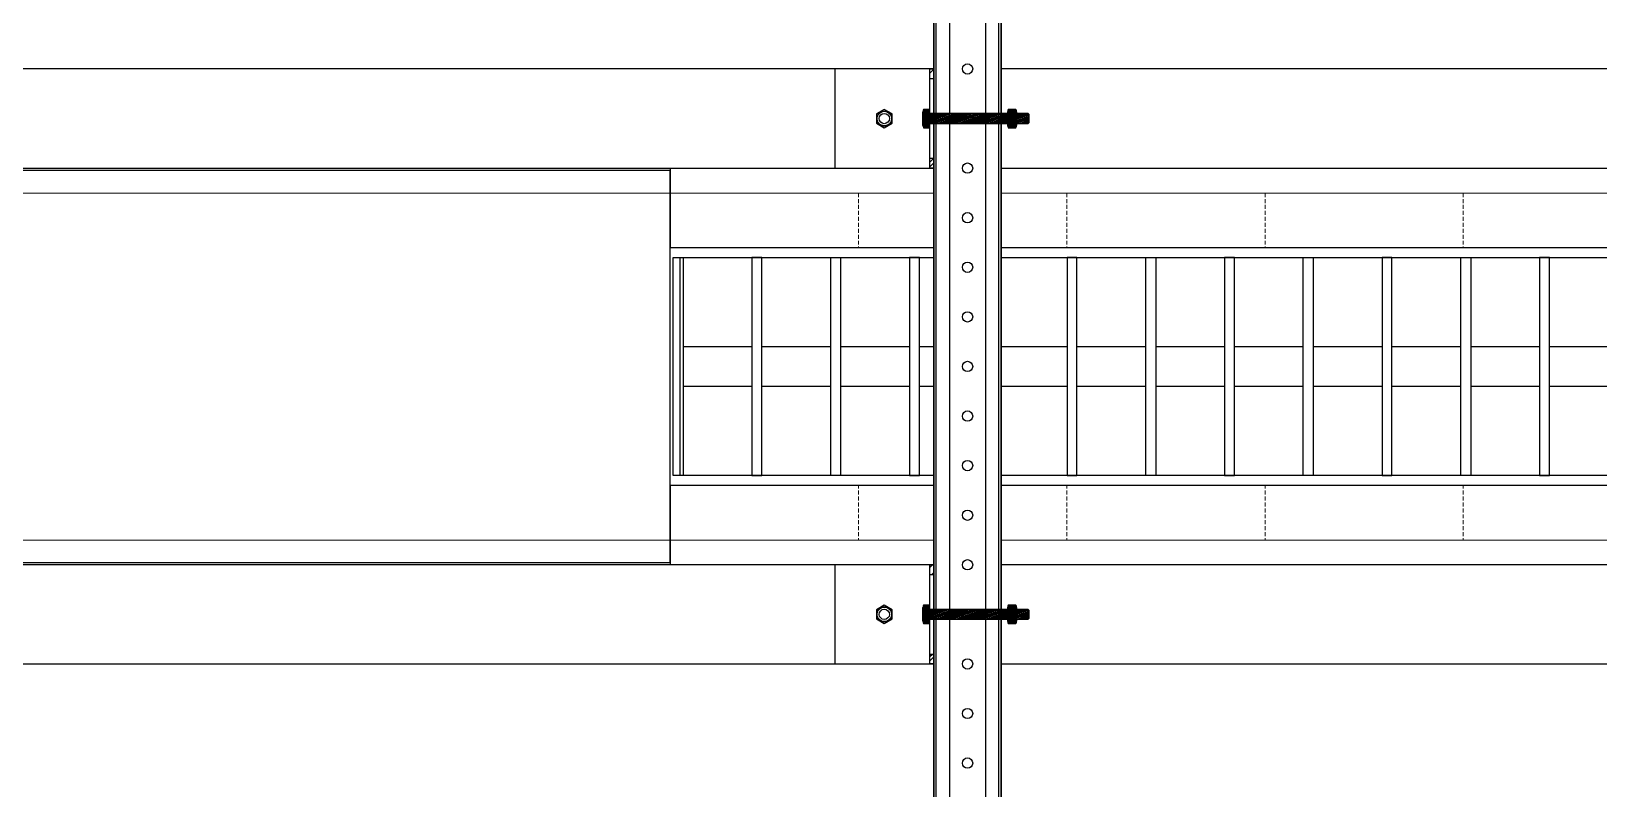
# Model space of a CAD drawing. Header units: millimetres. Extents: x -962357 to -591296, y -223672 to 59420.
# Drawn here: x -783752 to -782962, y -174657 to -174275 of the extents above; entities that cross this region are included whole.
import ezdxf

# ---------------------------------------------------------------- set-up
doc = ezdxf.new("R2010")
doc.units = ezdxf.units.MM
doc.linetypes.add('DPA_Hidden 50', pattern=[3, 2, -1])
for name, color, linetype in [('000 - H A T C H', 8, 'Continuous'), ('000 - WIPEOUT', 250, 'Continuous'), ('001 - ASCESSORIES', 251, 'Continuous'), ('A04_TUBE SERIES', 2, 'Continuous'), ('A11_ALU.SOLID SHEET', 2, 'Continuous')]:
    doc.layers.add(name, color=color, linetype=linetype)
doc.layers.add('A-GLAZ-CURT', color=2, linetype='Continuous', lineweight=9)
pattern_1 = [(110, (-0.5, 0), (-0.939693, -0.34202), []), (110, (-0.2012, 0.6409), (-0.939693, -0.34202), [1.25, -0.25, 0, -0.25])]

# ---------------------------------------------------------------- blocks, each defined once
blk = doc.blocks.new('*U4621')
at = {"color": 1}
blk.add_wipeout([(600, -60), (-600, -60), (-600, 60), (600, 60)], dxfattribs=at).dxf.layer = '000 - WIPEOUT'
at = {"layer": '001 - ASCESSORIES', "color": 0}
blk.add_lwpolyline([(600, -60), (-600, -60), (-600, 60), (600, 60)], close=True, dxfattribs=at)
at = {"layer": '001 - ASCESSORIES'}
for points in [[(-593.5, -55), (-598.5, -55), (-598.5, 55), (-593.5, 55)], [(595, -55), (-595, -55), (-595, 55), (595, 55)], [(-558.77, -55), (-553.77, -55), (-553.77, 55), (-558.77, 55)], [(-514.03, -55), (-519.03, -55), (-519.03, 55), (-514.03, 55)], [(-479.3, -55), (-474.3, -55), (-474.3, 55), (-479.3, 55)], [(-434.57, -55), (-439.57, -55), (-439.57, 55), (-434.57, 55)], [(-399.83, -55), (-394.83, -55), (-394.83, 55), (-399.83, 55)], [(-355.1, -55), (-360.1, -55), (-360.1, 55), (-355.1, 55)], [(-320.37, -55), (-315.37, -55), (-315.37, 55), (-320.37, 55)], [(-275.63, -55), (-280.63, -55), (-280.63, 55), (-275.63, 55)], [(-240.9, -55), (-235.9, -55), (-235.9, 55), (-240.9, 55)], [(-196.17, -55), (-201.17, -55), (-201.17, 55), (-196.17, 55)], [(-161.43, -55), (-156.43, -55), (-156.43, 55), (-161.43, 55)]]:
    blk.add_lwpolyline(points, close=True, dxfattribs=at)
for points in [[(-593.5, 10), (-558.77, 10)], [(-553.77, 10), (-519.03, 10)], [(-514.03, 10), (-479.3, 10)], [(-474.3, 10), (-439.57, 10)], [(-434.57, 10), (-399.83, 10)], [(-394.83, 10), (-360.1, 10)], [(-355.1, 10), (-320.37, 10)], [(-315.37, 10), (-280.63, 10)], [(-275.63, 10), (-240.9, 10)], [(-235.9, 10), (-201.17, 10)], [(-196.17, 10), (-161.43, 10)], [(-156.43, 10), (-121.7, 10)], [(-593.5, -10), (-558.77, -10)], [(-553.77, -10), (-519.03, -10)], [(-514.03, -10), (-479.3, -10)], [(-474.3, -10), (-439.57, -10)], [(-434.57, -10), (-399.83, -10)], [(-394.83, -10), (-360.1, -10)], [(-355.1, -10), (-320.37, -10)], [(-315.37, -10), (-280.63, -10)], [(-275.63, -10), (-240.9, -10)], [(-235.9, -10), (-201.17, -10)], [(-196.17, -10), (-161.43, -10)], [(-156.43, -10), (-121.7, -10)]]:
    blk.add_lwpolyline(points, dxfattribs=at)
blk = doc.blocks.new('*U4639')
at = {"layer": 'A11_ALU.SOLID SHEET', "color": 0}
blk.add_lwpolyline([(1100, -98.8), (1100, 98.8), (0, 98.8), (0, -98.8)], close=True, dxfattribs=at)
blk = doc.blocks.new('*U4640')
blk.add_attdef('EXTR.OVL-LENGTH_', (-25, -59.09), '', height=5)
blk.add_wipeout([(-25, 0), (25, 0), (25, 7100), (-25, 7100)]).dxf.layer = '000 - WIPEOUT'
at = {"layer": 'A04_TUBE SERIES', "color": 0}
blk.add_lwpolyline([(-25, 0), (25, 0), (25, 7100), (-25, 7100)], close=True, dxfattribs=at)
blk = doc.blocks.new('*U4641')
blk.add_attdef('EXTR.OVL-LENGTH_', (-25, -59.09), '', height=5)
blk.add_wipeout([(-25, 0), (25, 0), (25, 7100), (-25, 7100)]).dxf.layer = '000 - WIPEOUT'
at = {"layer": 'A04_TUBE SERIES', "color": 0}
blk.add_lwpolyline([(-25, 0), (25, 0), (25, 7100), (-25, 7100)], close=True, dxfattribs=at)
blk = doc.blocks.new('*U4908')
at = {"color": 6}
blk.add_wipeout([(875, -17), (-875, -17), (-875, 17), (875, 17)], dxfattribs=at).dxf.layer = '000 - WIPEOUT'
at = {"layer": '001 - ASCESSORIES', "color": 0, "linetype": 'ByBlock'}
for p, q in [((875, 15.8), (-875, 15.8)), ((875, -15.8), (-875, -15.8))]:
    blk.add_line(p, q, dxfattribs=at)
at = {"layer": '001 - ASCESSORIES', "color": 1}
blk.add_lwpolyline([(875, 17), (875, -17), (-875, -17), (-875, 17)], close=True, dxfattribs=at)
at = {"layer": '001 - ASCESSORIES', "color": 0, "linetype": 'ByBlock'}
for points in [[(-875, 17), (-875, 9), (875, 9), (875, 17)], [(-875, -9), (-875, -17), (875, -17), (875, -9)]]:
    blk.add_lwpolyline(points, close=True, dxfattribs=at)
at = {"layer": '001 - ASCESSORIES', "color": 1, "linetype": 'Continuous'}
for centre in [(50, 0), (75, 0), (100, 0), (125, 0), (150, 0), (175, 0), (200, 0), (225, 0), (250, 0), (275, 0), (300, 0), (325, 0), (350, 0), (375, 0), (400, 0)]:
    blk.add_circle(centre, 2.6, dxfattribs=at)
blk = doc.blocks.new('000 - ASSCESSORIES_FAMELINE_AL.EXTR._L-PROFILE_50x68mm._non-code_TOP_VIEW')
blk.add_wipeout([(-50, -25), (0, -25), (0, 25), (-50, 25)]).dxf.layer = '000 - WIPEOUT'
at = {"layer": '000 - H A T C H'}
h = blk.add_hatch(dxfattribs=at)
h.set_pattern_fill('ANSI32', color=8, scale=0.5)
h.set_pattern_definition([(45, (-14193.569, 11847.092), (-3.367596, 3.367596), []), (45, (-14191.324, 11847.092), (-3.367596, 3.367596), [])])
h.paths.add_polyline_path([(-2, 20), (0, 20), (0, 25), (-2, 25)])
h.paths.add_polyline_path([(0, -20), (-2, -20), (-2, -25), (0, -25)])
at = {"layer": '001 - ASCESSORIES', "color": 0}
for p, q in [((0, 20), (-2, 20)), ((-2, -20), (0, -20))]:
    blk.add_line(p, q, dxfattribs=at)
at = {"layer": '001 - ASCESSORIES', "color": 1}
blk.add_line((-2, -20), (-2, 20), dxfattribs=at)
at = {"layer": '001 - ASCESSORIES'}
blk.add_lwpolyline([(-50, -25), (0, -25), (0, 25), (-50, 25)], close=True, dxfattribs=at)
at = {"layer": '001 - ASCESSORIES', "color": 0}
for points in [[(-2, 25), (0, 25), (0, 20), (-2, 20)], [(-2, -20), (0, -20), (0, -25), (-2, -25)]]:
    blk.add_lwpolyline(points, close=True, dxfattribs=at)
at = {"layer": '001 - ASCESSORIES', "color": 1}
blk.add_circle((-25, 0), 2.6, dxfattribs=at)
blk = doc.blocks.new('*U4738')
at = {"layer": '001 - ASCESSORIES', "color": 0}
blk.add_blockref('000 - ASSCESSORIES_FAMELINE_AL.EXTR._L-PROFILE_50x68mm._non-code_TOP_VIEW', (0, 0), dxfattribs=at)
blk = doc.blocks.new('*U4683')
blk.add_circle((0, 0), 3.66)
at = {"layer": '001 - ASCESSORIES', "color": 0}
blk.add_lwpolyline([(4.62, 0), (2.31, 4), (-2.31, 4), (-4.62, 0), (-2.31, -4), (2.31, -4)], close=True, dxfattribs=at)
at = {"layer": '001 - ASCESSORIES', "color": 8}
blk.add_circle((0, 0), 3.85, dxfattribs=at)
blk = doc.blocks.new('*U4715')
at = {"layer": '001 - ASCESSORIES', "rotation": 90}
blk.add_blockref('*U4683', (0, 0), dxfattribs=at)
blk = doc.blocks.new('*U4751')
at = {"layer": '001 - ASCESSORIES'}
blk.add_blockref('*U4715', (0, 0), dxfattribs=at)
blk = doc.blocks.new('*U4662')
at = {"color": 1}
for p, q in [((-3.46, 4.5), (3.46, 4.5)), ((-3.46, 0), (3.46, 0))]:
    blk.add_line(p, q, dxfattribs=at)
at = {"color": 0}
for points in [[(-2.31, 4.21, 0.249893), (-4.62, 4.21), (-4.62, 0.29, 0.249893), (-2.31, 0.29)], [(2.31, 4.21, 0.062422), (0, 4.5, 0.062422), (-2.31, 4.21), (-2.31, 0.29, 0.061692), (0, 0, 0.061692), (2.31, 0.29)], [(4.62, 4.21, 0.249893), (2.31, 4.21), (2.31, 0.29, 0.249893), (4.62, 0.29)]]:
    blk.add_lwpolyline(points, format="xyb", close=True, dxfattribs=at)
blk = doc.blocks.new('*U4707')
at = {"layer": '000 - H A T C H'}
h = blk.add_hatch(color=250, dxfattribs=at)
h.dxf.hatch_style = 1
edge = h.paths.add_edge_path()
edge.add_line((0.29, 4.62), (4.21, 4.62))
edge.add_arc((2.05, 3.46), 2.45, 0, 28.06093, ccw=False)
edge.add_line((4.5, 3.46), (4.5, 0.01))
edge.add_arc((-4.86, 0), 9.36, -0.02392, 0.02392, ccw=False)
edge.add_line((4.5, 0), (4.5, 0))
edge.add_arc((-4.86, 0), 9.36, -0.02392, 0.02392, ccw=False)
edge.add_line((4.5, -0.01), (4.5, -3.46))
edge.add_arc((2.05, -3.46), 2.45, -28.06093, 0, ccw=False)
edge.add_line((4.21, -4.62), (0.29, -4.62))
edge.add_arc((2.45, -3.46), 2.45, 180, 208.06093, ccw=False)
edge.add_line((0, -3.46), (0, 3.46))
edge.add_arc((2.45, 3.46), 2.45, 151.93907, 180, ccw=False)
at = {"layer": '001 - ASCESSORIES', "color": 0, "rotation": 270}
blk.add_blockref('*U4662', (0, 0), dxfattribs=at)
blk = doc.blocks.new('*U4682')
at = {"color": 1}
for p, q in [((-3.46, 3.5), (3.46, 3.5)), ((-3.46, 0), (3.46, 0))]:
    blk.add_line(p, q, dxfattribs=at)
at = {"color": 0}
for points in [[(-2.31, 3.21, 0.249855), (-4.62, 3.21), (-4.62, 0.29, 0.249855), (-2.31, 0.29)], [(2.31, 3.21, 0.062432), (0, 3.5, 0.062432), (-2.31, 3.21), (-2.31, 0.29, 0.061701), (0, 0, 0.061701), (2.31, 0.29)], [(4.62, 3.21, 0.249855), (2.31, 3.21), (2.31, 0.29, 0.249855), (4.62, 0.29)]]:
    blk.add_lwpolyline(points, format="xyb", close=True, dxfattribs=at)
blk = doc.blocks.new('*U4694')
at = {"layer": '000 - H A T C H'}
h = blk.add_hatch(dxfattribs=at)
h.set_pattern_fill('ANSI35', color=8, scale=4, angle=65)
h.set_pattern_definition(pattern_1)
h.paths.add_polyline_path([(0, -2.5), (49.5, -2.5), (49.5, 2.5), (0, 2.5)])
at = {"color": 8}
blk.add_line((49.5, -2.5), (49.5, 2.5), dxfattribs=at)
at = {"color": 1}
blk.add_lwpolyline([(49.5, 2.5), (0, 2.5), (0, -2.5), (49.5, -2.5), (50, -2), (50, 2)], close=True, dxfattribs=at)
blk = doc.blocks.new('*U4746')
at = {"layer": '000 - H A T C H'}
h = blk.add_hatch(color=250, dxfattribs=at)
h.dxf.hatch_style = 1
edge = h.paths.add_edge_path()
edge.add_line((-0.29, -4.62), (-3.21, -4.62))
edge.add_arc((-1.05, -3.46), 2.45, 180, 208.05689, ccw=False)
edge.add_line((-3.5, -3.46), (-3.5, -0.01))
edge.add_arc((5.86, 0), 9.36, 179.97608, 180.02392, ccw=False)
edge.add_line((-3.5, 0), (-3.5, 0))
edge.add_arc((5.86, 0), 9.36, 179.97608, 180.02392, ccw=False)
edge.add_line((-3.5, 0.01), (-3.5, 3.46))
edge.add_arc((-1.05, 3.46), 2.45, 151.94311, 180, ccw=False)
edge.add_line((-3.21, 4.62), (-0.29, 4.62))
edge.add_arc((-2.45, 3.46), 2.45, 360, 388.05689, ccw=False)
edge.add_line((0, 3.46), (0, -3.46))
edge.add_arc((-2.45, -3.46), 2.45, 331.94311, 360, ccw=False)
blk.add_blockref('*U4694', (0, 0))
at = {"layer": '001 - ASCESSORIES', "rotation": 90}
blk.add_blockref('*U4682', (0, 0), dxfattribs=at)
blk = doc.blocks.new('*U4752')
at = {"layer": '001 - ASCESSORIES'}
for name, p in [('*U4746', (0, 0)), ('*U4707', (39.2, -0.01))]:
    blk.add_blockref(name, p, dxfattribs=at)
blk = doc.blocks.new('*U4794')
at = {"color": 2}
blk.add_blockref('*U4738', (0, 0), dxfattribs=at)
for name, p in [('*U4751', (-25, 0)), ('*U4752', (-2, 0))]:
    blk.add_blockref(name, p)
blk = doc.blocks.new('*U4956')
blk.add_blockref('*U4621', (-38150, 1330.5))
at = {"layer": 'A11_ALU.SOLID SHEET', "color": 1}
blk.add_blockref('*U4639', (-39850, 1330.5), dxfattribs=at)
at = {"layer": 'A04_TUBE SERIES', "color": 0, "linetype": 'ByBlock', "rotation": 270}
for name, p in [('*U4640', (-39850, 1455.5)), ('*U4641', (-39850, 1205.5))]:
    blk.add_blockref(name, p, dxfattribs=at)
at = {"layer": '001 - ASCESSORIES', "linetype": 'ByBlock', "rotation": 270}
blk.add_blockref('*U4908', (-38600, 1530.5), dxfattribs=at)
at = {"layer": '001 - ASCESSORIES', "linetype": 'ByBlock'}
for p in [(-38617, 1455.5), (-38617, 1205.5)]:
    blk.add_blockref('*U4794', p, dxfattribs=at)
blk = doc.blocks.new('DPA_CP_Metal Ceiling Luminaire2 - Linear Luminaire-12437131-4160-01 UPPER PLATFORM LEVEL - REFLECTED CEILING PLAN')
at = {"layer": 'A-GLAZ-CURT'}
for p, q in [((-842129.95, 6974.03), (-842129.95, 7249.03)), ((-842129.95, 7249.03), (-840929.95, 7249.03)), ((-842129.95, 7249.03), (-842129.95, 6974.03)), ((-840929.95, 7249.03), (-842129.95, 7249.03)), ((-842129.95, 7249.03), (-840929.95, 7249.03)), ((-842129.95, 7211.53), (-842129.95, 6974.03)), ((-842129.95, 7199.03), (-840929.95, 7199.03)), ((-842129.95, 7024.03), (-840929.95, 7024.03)), ((-840929.95, 6974.03), (-842129.95, 6974.03)), ((-840929.95, 6974.03), (-842129.95, 6974.03)), ((-842129.95, 6974.03), (-840929.95, 6974.03))]:
    blk.add_line(p, q, dxfattribs=at)
at = {"layer": 'A-GLAZ-CURT', "linetype": 'DPA_Hidden 50'}
for p, q in [((-842034.95, 7199.03), (-842034.95, 7024.03)), ((-841929.95, 7199.03), (-841929.95, 7024.03)), ((-841829.95, 7199.03), (-841829.95, 7024.03)), ((-841729.95, 7199.03), (-841729.95, 7024.03))]:
    blk.add_line(p, q, dxfattribs=at)
blk = doc.blocks.new('DPA_CP_Metal Ceiling Panel1 - Horizontal with Gap-16055486-4160-01 UPPER PLATFORM LEVEL - REFLECTED CEILING PLAN')
at = {"layer": 'A-GLAZ-CURT'}
for p, q in [((-784457.37, 5049.02), (-783432.37, 5049.02)), ((-784457.37, 5049.02), (-783432.37, 5049.02)), ((-783432.37, 4774.02), (-783432.37, 5049.02)), ((-783432.37, 5049.02), (-783432.37, 4774.02)), ((-783432.37, 5049.02), (-783432.37, 4774.02)), ((-784457.37, 4999.02), (-783432.37, 4999.02)), ((-784457.37, 4824.02), (-783432.37, 4824.02)), ((-784457.37, 4774.02), (-783432.37, 4774.02)), ((-783432.37, 4774.02), (-784457.37, 4774.02)), ((-783432.37, 4774.02), (-784457.37, 4774.02))]:
    blk.add_line(p, q, dxfattribs=at)
blk = doc.blocks.new('*U453')
at = {"color": 1}
blk.add_wipeout([(600, -60), (-600, -60), (-600, 60), (600, 60)], dxfattribs=at).dxf.layer = '000 - WIPEOUT'
at = {"layer": '001 - ASCESSORIES', "color": 0}
blk.add_lwpolyline([(600, -60), (-600, -60), (-600, 60), (600, 60)], close=True, dxfattribs=at)
at = {"layer": '001 - ASCESSORIES'}
for points in [[(-593.5, -55), (-598.5, -55), (-598.5, 55), (-593.5, 55)], [(595, -55), (-595, -55), (-595, 55), (595, 55)], [(-558.77, -55), (-553.77, -55), (-553.77, 55), (-558.77, 55)], [(-514.03, -55), (-519.03, -55), (-519.03, 55), (-514.03, 55)], [(-479.3, -55), (-474.3, -55), (-474.3, 55), (-479.3, 55)], [(-434.57, -55), (-439.57, -55), (-439.57, 55), (-434.57, 55)], [(-399.83, -55), (-394.83, -55), (-394.83, 55), (-399.83, 55)], [(-355.1, -55), (-360.1, -55), (-360.1, 55), (-355.1, 55)], [(-320.37, -55), (-315.37, -55), (-315.37, 55), (-320.37, 55)], [(-275.63, -55), (-280.63, -55), (-280.63, 55), (-275.63, 55)], [(-240.9, -55), (-235.9, -55), (-235.9, 55), (-240.9, 55)], [(-196.17, -55), (-201.17, -55), (-201.17, 55), (-196.17, 55)], [(-161.43, -55), (-156.43, -55), (-156.43, 55), (-161.43, 55)]]:
    blk.add_lwpolyline(points, close=True, dxfattribs=at)
for points in [[(-593.5, 10), (-558.77, 10)], [(-553.77, 10), (-519.03, 10)], [(-514.03, 10), (-479.3, 10)], [(-474.3, 10), (-439.57, 10)], [(-434.57, 10), (-399.83, 10)], [(-394.83, 10), (-360.1, 10)], [(-355.1, 10), (-320.37, 10)], [(-315.37, 10), (-280.63, 10)], [(-275.63, 10), (-240.9, 10)], [(-235.9, 10), (-201.17, 10)], [(-196.17, 10), (-161.43, 10)], [(-156.43, 10), (-121.7, 10)], [(-593.5, -10), (-558.77, -10)], [(-553.77, -10), (-519.03, -10)], [(-514.03, -10), (-479.3, -10)], [(-474.3, -10), (-439.57, -10)], [(-434.57, -10), (-399.83, -10)], [(-394.83, -10), (-360.1, -10)], [(-355.1, -10), (-320.37, -10)], [(-315.37, -10), (-280.63, -10)], [(-275.63, -10), (-240.9, -10)], [(-235.9, -10), (-201.17, -10)], [(-196.17, -10), (-161.43, -10)], [(-156.43, -10), (-121.7, -10)]]:
    blk.add_lwpolyline(points, dxfattribs=at)
blk = doc.blocks.new('*U715')
at = {"layer": 'A11_ALU.SOLID SHEET', "color": 0}
blk.add_lwpolyline([(1100, -98.8), (1100, 98.8), (0, 98.8), (0, -98.8)], close=True, dxfattribs=at)
blk = doc.blocks.new('*U720')
blk.add_attdef('EXTR.OVL-LENGTH_', (-25, -59.09), '', height=5)
blk.add_wipeout([(-25, 0), (25, 0), (25, 7100), (-25, 7100)]).dxf.layer = '000 - WIPEOUT'
at = {"layer": 'A04_TUBE SERIES', "color": 0}
blk.add_lwpolyline([(-25, 0), (25, 0), (25, 7100), (-25, 7100)], close=True, dxfattribs=at)
blk = doc.blocks.new('*U721')
blk.add_attdef('EXTR.OVL-LENGTH_', (-25, -59.09), '', height=5)
blk.add_wipeout([(-25, 0), (25, 0), (25, 7100), (-25, 7100)]).dxf.layer = '000 - WIPEOUT'
at = {"layer": 'A04_TUBE SERIES', "color": 0}
blk.add_lwpolyline([(-25, 0), (25, 0), (25, 7100), (-25, 7100)], close=True, dxfattribs=at)
blk = doc.blocks.new('*U522')
at = {"color": 6}
blk.add_wipeout([(875, -17), (-875, -17), (-875, 17), (875, 17)], dxfattribs=at).dxf.layer = '000 - WIPEOUT'
at = {"layer": '001 - ASCESSORIES', "color": 0, "linetype": 'ByBlock'}
for p, q in [((875, 15.8), (-875, 15.8)), ((875, -15.8), (-875, -15.8))]:
    blk.add_line(p, q, dxfattribs=at)
at = {"layer": '001 - ASCESSORIES', "color": 1}
blk.add_lwpolyline([(875, 17), (875, -17), (-875, -17), (-875, 17)], close=True, dxfattribs=at)
at = {"layer": '001 - ASCESSORIES', "color": 0, "linetype": 'ByBlock'}
for points in [[(-875, 17), (-875, 9), (875, 9), (875, 17)], [(-875, -9), (-875, -17), (875, -17), (875, -9)]]:
    blk.add_lwpolyline(points, close=True, dxfattribs=at)
at = {"layer": '001 - ASCESSORIES', "color": 1, "linetype": 'Continuous'}
for centre in [(50, 0), (75, 0), (100, 0), (125, 0), (150, 0), (175, 0), (200, 0), (225, 0), (250, 0), (275, 0), (300, 0), (325, 0), (350, 0), (375, 0), (400, 0)]:
    blk.add_circle(centre, 2.6, dxfattribs=at)
blk = doc.blocks.new('*U573')
at = {"layer": '001 - ASCESSORIES', "color": 0}
blk.add_blockref('000 - ASSCESSORIES_FAMELINE_AL.EXTR._L-PROFILE_50x68mm._non-code_TOP_VIEW', (0, 0), dxfattribs=at)
blk = doc.blocks.new('*U352')
blk.add_circle((0, 0), 3.66)
at = {"layer": '001 - ASCESSORIES', "color": 0}
blk.add_lwpolyline([(4.62, 0), (2.31, 4), (-2.31, 4), (-4.62, 0), (-2.31, -4), (2.31, -4)], close=True, dxfattribs=at)
at = {"layer": '001 - ASCESSORIES', "color": 8}
blk.add_circle((0, 0), 3.85, dxfattribs=at)
blk = doc.blocks.new('*U662')
at = {"layer": '001 - ASCESSORIES', "rotation": 90}
blk.add_blockref('*U352', (0, 0), dxfattribs=at)
blk = doc.blocks.new('*U569')
at = {"layer": '001 - ASCESSORIES'}
blk.add_blockref('*U662', (0, 0), dxfattribs=at)
blk = doc.blocks.new('*U349')
at = {"color": 1}
for p, q in [((-3.46, 4.5), (3.46, 4.5)), ((-3.46, 0), (3.46, 0))]:
    blk.add_line(p, q, dxfattribs=at)
at = {"color": 0}
for points in [[(-2.31, 4.21, 0.249893), (-4.62, 4.21), (-4.62, 0.29, 0.249893), (-2.31, 0.29)], [(2.31, 4.21, 0.062422), (0, 4.5, 0.062422), (-2.31, 4.21), (-2.31, 0.29, 0.061692), (0, 0, 0.061692), (2.31, 0.29)], [(4.62, 4.21, 0.249893), (2.31, 4.21), (2.31, 0.29, 0.249893), (4.62, 0.29)]]:
    blk.add_lwpolyline(points, format="xyb", close=True, dxfattribs=at)
blk = doc.blocks.new('*U667')
at = {"layer": '000 - H A T C H'}
h = blk.add_hatch(color=250, dxfattribs=at)
h.dxf.hatch_style = 1
edge = h.paths.add_edge_path()
edge.add_line((0.29, 4.62), (4.21, 4.62))
edge.add_arc((2.05, 3.46), 2.45, 0, 28.06093, ccw=False)
edge.add_line((4.5, 3.46), (4.5, 0.01))
edge.add_arc((-4.86, 0), 9.36, -0.02392, 0.02392, ccw=False)
edge.add_line((4.5, 0), (4.5, 0))
edge.add_arc((-4.86, 0), 9.36, -0.02392, 0.02392, ccw=False)
edge.add_line((4.5, -0.01), (4.5, -3.46))
edge.add_arc((2.05, -3.46), 2.45, -28.06093, 0, ccw=False)
edge.add_line((4.21, -4.62), (0.29, -4.62))
edge.add_arc((2.45, -3.46), 2.45, 180, 208.06093, ccw=False)
edge.add_line((0, -3.46), (0, 3.46))
edge.add_arc((2.45, 3.46), 2.45, 151.93907, 180, ccw=False)
at = {"layer": '001 - ASCESSORIES', "color": 0, "rotation": 270}
blk.add_blockref('*U349', (0, 0), dxfattribs=at)
blk = doc.blocks.new('*U351')
at = {"color": 1}
for p, q in [((-3.46, 3.5), (3.46, 3.5)), ((-3.46, 0), (3.46, 0))]:
    blk.add_line(p, q, dxfattribs=at)
at = {"color": 0}
for points in [[(-2.31, 3.21, 0.249855), (-4.62, 3.21), (-4.62, 0.29, 0.249855), (-2.31, 0.29)], [(2.31, 3.21, 0.062432), (0, 3.5, 0.062432), (-2.31, 3.21), (-2.31, 0.29, 0.061701), (0, 0, 0.061701), (2.31, 0.29)], [(4.62, 3.21, 0.249855), (2.31, 3.21), (2.31, 0.29, 0.249855), (4.62, 0.29)]]:
    blk.add_lwpolyline(points, format="xyb", close=True, dxfattribs=at)
blk = doc.blocks.new('*U363')
at = {"layer": '000 - H A T C H'}
h = blk.add_hatch(dxfattribs=at)
h.set_pattern_fill('ANSI35', color=8, scale=4, angle=65)
h.set_pattern_definition(pattern_1)
h.paths.add_polyline_path([(0, -2.5), (49.5, -2.5), (49.5, 2.5), (0, 2.5)])
at = {"color": 8}
blk.add_line((49.5, -2.5), (49.5, 2.5), dxfattribs=at)
at = {"color": 1}
blk.add_lwpolyline([(49.5, 2.5), (0, 2.5), (0, -2.5), (49.5, -2.5), (50, -2), (50, 2)], close=True, dxfattribs=at)
blk = doc.blocks.new('*U584')
at = {"layer": '000 - H A T C H'}
h = blk.add_hatch(color=250, dxfattribs=at)
h.dxf.hatch_style = 1
edge = h.paths.add_edge_path()
edge.add_line((-0.29, -4.62), (-3.21, -4.62))
edge.add_arc((-1.05, -3.46), 2.45, 180, 208.05689, ccw=False)
edge.add_line((-3.5, -3.46), (-3.5, -0.01))
edge.add_arc((5.86, 0), 9.36, 179.97608, 180.02392, ccw=False)
edge.add_line((-3.5, 0), (-3.5, 0))
edge.add_arc((5.86, 0), 9.36, 179.97608, 180.02392, ccw=False)
edge.add_line((-3.5, 0.01), (-3.5, 3.46))
edge.add_arc((-1.05, 3.46), 2.45, 151.94311, 180, ccw=False)
edge.add_line((-3.21, 4.62), (-0.29, 4.62))
edge.add_arc((-2.45, 3.46), 2.45, 360, 388.05689, ccw=False)
edge.add_line((0, 3.46), (0, -3.46))
edge.add_arc((-2.45, -3.46), 2.45, 331.94311, 360, ccw=False)
blk.add_blockref('*U363', (0, 0))
at = {"layer": '001 - ASCESSORIES', "rotation": 90}
blk.add_blockref('*U351', (0, 0), dxfattribs=at)
blk = doc.blocks.new('*U680')
at = {"layer": '001 - ASCESSORIES'}
for name, p in [('*U584', (0, 0)), ('*U667', (39.2, -0.01))]:
    blk.add_blockref(name, p, dxfattribs=at)
blk = doc.blocks.new('*U681')
at = {"color": 2}
blk.add_blockref('*U573', (0, 0), dxfattribs=at)
for name, p in [('*U569', (-25, 0)), ('*U680', (-2, 0))]:
    blk.add_blockref(name, p)

msp = doc.modelspace()

# ---------------------------------------------------------------- block references
at = {"layer": 'A-GLAZ-CURT'}
for name, p in [('DPA_CP_Metal Ceiling Panel1 - Horizontal with Gap-16055486-4160-01 UPPER PLATFORM LEVEL - REFLECTED CEILING PLAN', (2.5, -179355.5)), ('DPA_CP_Metal Ceiling Luminaire2 - Linear Luminaire-12437131-4160-01 UPPER PLATFORM LEVEL - REFLECTED CEILING PLAN', (58700, -181555.5))]:
    msp.add_blockref(name, p, dxfattribs=at)

# ---------------------------------------------------------------- next in the draw order: block references
msp.add_blockref('*U4956', (-744680, -175774.39))

# ---------------------------------------------------------------- next in the draw order: block references
msp.add_blockref('*U453', (-782830, -174443.89))

# ---------------------------------------------------------------- next in the draw order: block references
at = {"layer": 'A11_ALU.SOLID SHEET', "color": 1}
msp.add_blockref('*U715', (-784530, -174443.89), dxfattribs=at)

# ---------------------------------------------------------------- next in the draw order: block references
at = {"layer": 'A04_TUBE SERIES', "color": 0, "linetype": 'ByBlock', "rotation": 270}
for name, p in [('*U720', (-784530, -174318.89)), ('*U721', (-784530, -174568.89))]:
    msp.add_blockref(name, p, dxfattribs=at)

# ---------------------------------------------------------------- next in the draw order: block references
at = {"layer": '001 - ASCESSORIES', "linetype": 'ByBlock', "rotation": 270}
msp.add_blockref('*U522', (-783280, -174243.89), dxfattribs=at)

# ---------------------------------------------------------------- next in the draw order: block references
at = {"layer": '001 - ASCESSORIES', "linetype": 'ByBlock'}
for p in [(-783297, -174318.89), (-783297, -174568.89)]:
    msp.add_blockref('*U681', p, dxfattribs=at)

doc.saveas('drawing.dxf')
